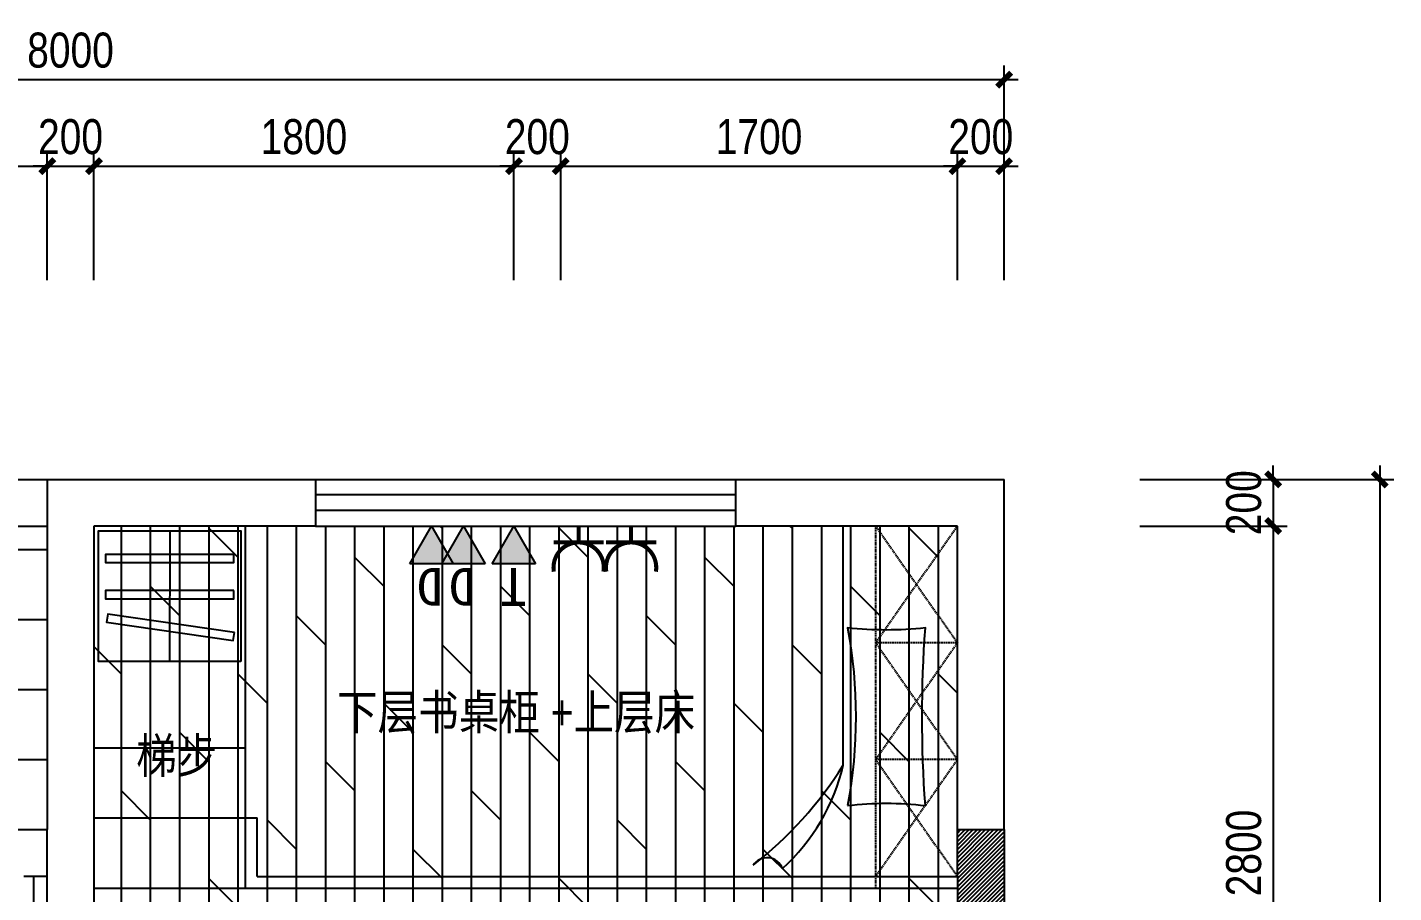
# Model space of a CAD drawing. Extents: x 160245 to 405305, y -111140 to 232735.
# Drawn here: x 274222 to 280076, y -45060 to -41355 of the extents above; entities that cross this region are included whole.
import ezdxf

# ---------------------------------------------------------------- set-up
doc = ezdxf.new("R2010")
doc.units = 0
doc.header["$LTSCALE"] = 10
doc.header["$MEASUREMENT"] = 0
doc.linetypes.add('( Dashed )', pattern=[0.75, 0.5, -0.25])
doc.layers.get('Defpoints').update_dxf_attribs({"color": 229})
for name, color, linetype in [('P-floorpat地面', 8, 'Continuous'), ('P-Furniture 家具', 153, 'Continuous'), ('P-N wall 新建隔墙', 241, 'Continuous'), ('P-O wall 原始墙体', 245, 'Continuous'), ('P-o 原建筑尺寸', 8, 'Continuous'), ('P-Text  平面文字', 9, 'Continuous'), ('P-window 窗', 107, 'Continuous'), ('PW01-POWERPOINT___DATAPOIN', 2, 'Continuous'), ('插座说明', 2, 'Continuous')]:
    doc.layers.add(name, color=color, linetype=linetype)
doc.styles.add('PDC DIM', font='PMingLiU-ExtB.ttf', dxfattribs={"width": 0.85})
doc.styles.add('黑体', font='simhei.ttf')
doc.dimstyles.new('PDC-A2', dxfattribs={"dimscale": 0, "dimtxt": 2.5, "dimasz": 1, "dimexe": 1, "dimexo": 1, "dimgap": 0.7, "dimtad": 1, "dimdec": 0, "dimtxsty": 'PDC DIM', "dimblk": 'ARCHTICK', "dimcen": 1, "dimdle": 1, "dimclrd": 8, "dimclre": 8, "dimclrt": 9, "dimadec": 0, "dimazin": 0, "dimtfac": 1, "dimtdec": 0, "dimtix": 1, "dimtmove": 2, "dimatfit": 3, "dimldrblk": 'PDC A2 T R', "dimfxl": 10, "dimfxlon": 1, "dimarcsym": 0})

# ---------------------------------------------------------------- blocks, each defined once
blk = doc.blocks.new('$WINLIB2D$00000001')
at = {"color": 0}
for points in [[(-0.5, 0.5), (-0.5, -0.5)], [(-0.5, 0.5), (0.5, 0.5)], [(0.5, -0.5), (0.5, 0.5)], [(0.5, 0.1667), (-0.5, 0.1667)], [(0.5, -0.1667), (-0.5, -0.1667)], [(-0.5, -0.5), (0.5, -0.5)]]:
    blk.add_lwpolyline(points, dxfattribs=at)
blk = doc.blocks.new('_ArchTick')
at = {"color": 0, "linetype": 'ByBlock', "const_width": 0.4}
blk.add_lwpolyline([(-0.5, -0.5), (0.5, 0.5)], dxfattribs=at)
blk = doc.blocks.new('*D1125')
at = {"layer": 'Defpoints', "color": 0, "transparency": 16777216}
for p in [(278928.6, -43290.6), (278928.6, -43490.6), (279559.4, -43490.6)]:
    blk.add_point(p, dxfattribs=at)
at = {"layer": 'P-o 原建筑尺寸', "color": 8, "lineweight": -2, "transparency": 16777216}
for p, q in [((279559.4, -43290.6), (279559.4, -43230.6)), ((278988.6, -43290.6), (279619.4, -43290.6)), ((279559.4, -43290.6), (279559.4, -43490.6)), ((278988.6, -43490.6), (279619.4, -43490.6)), ((279559.4, -43490.6), (279559.4, -43550.6))]:
    blk.add_line(p, q, dxfattribs=at)
at = {"layer": 'P-o 原建筑尺寸', "color": 8, "lineweight": -2, "transparency": 16777216, "xscale": 60, "yscale": 60, "zscale": 60}
for p, rotation in [((279559.4, -43290.6), 270), ((279559.4, -43490.6), 90)]:
    blk.add_blockref('_ArchTick', p, dxfattribs=dict(at, rotation=rotation))
at = {"layer": 'P-o 原建筑尺寸', "color": 9, "transparency": 16777216, "insert": (279433.9, -43390.6), "char_height": 150, "attachment_point": 5, "rotation": 90, "style": 'PDC DIM'}
blk.add_mtext('200', dxfattribs=at)
blk = doc.blocks.new('PDC A2 T R')
at = {"color": 0, "linetype": 'ByBlock'}
blk.add_line((0, 0), (-2, 0), dxfattribs=at)
for points in [[(-2.147, 0.886), (-1.491, 1.345), (-0.6, 0), (0, 0)], [(-2.147, -0.886), (-1.491, -1.345), (-0.6, 0), (0, 0)]]:
    blk.add_solid(points, dxfattribs=at)
blk = doc.blocks.new('*D1126')
at = {"layer": 'Defpoints', "color": 0, "transparency": 16777216}
for p in [(278928.6, -43490.6), (278928.6, -46290.6), (279559.4, -46290.6)]:
    blk.add_point(p, dxfattribs=at)
at = {"layer": 'P-o 原建筑尺寸', "color": 8, "lineweight": -2, "transparency": 16777216}
for p, q in [((279559.4, -43430.6), (279559.4, -46350.6)), ((278988.6, -43490.6), (279619.4, -43490.6)), ((278988.6, -46290.6), (279619.4, -46290.6))]:
    blk.add_line(p, q, dxfattribs=at)
at = {"layer": 'P-o 原建筑尺寸', "color": 8, "lineweight": -2, "transparency": 16777216, "xscale": 60, "yscale": 60, "zscale": 60}
for p, rotation in [((279559.4, -43490.6), 90), ((279559.4, -46290.6), 270)]:
    blk.add_blockref('_ArchTick', p, dxfattribs=dict(at, rotation=rotation))
at = {"layer": 'P-o 原建筑尺寸', "color": 9, "transparency": 16777216, "insert": (279433.9, -44890.6), "char_height": 150, "attachment_point": 5, "rotation": 90, "style": 'PDC DIM'}
blk.add_mtext('2800', dxfattribs=at)
blk = doc.blocks.new('*D1133')
at = {"layer": 'Defpoints', "color": 0, "transparency": 16777216}
for p in [(278928.6, -43290.6), (278928.6, -53990.6), (280015.9, -53990.6)]:
    blk.add_point(p, dxfattribs=at)
at = {"layer": 'P-o 原建筑尺寸', "color": 8, "lineweight": -2, "transparency": 16777216}
for p, q in [((280015.9, -43230.6), (280015.9, -54050.6)), ((279415.9, -43290.6), (280075.9, -43290.6)), ((279415.9, -53990.6), (280075.9, -53990.6))]:
    blk.add_line(p, q, dxfattribs=at)
at = {"layer": 'P-o 原建筑尺寸', "color": 8, "lineweight": -2, "transparency": 16777216, "xscale": 60, "yscale": 60, "zscale": 60}
for p, rotation in [((280015.9, -43290.6), 90), ((280015.9, -53990.6), 270)]:
    blk.add_blockref('_ArchTick', p, dxfattribs=dict(at, rotation=rotation))
at = {"layer": 'P-o 原建筑尺寸', "color": 9, "transparency": 16777216, "insert": (279890.4, -48640.6), "char_height": 150, "attachment_point": 5, "rotation": 90, "style": 'PDC DIM'}
blk.add_mtext('10700', dxfattribs=at)
blk = doc.blocks.new('*D1136')
at = {"layer": 'Defpoints', "color": 0, "transparency": 16777216}
for p in [(274306.9, -41949.4), (272906.9, -42497), (274306.9, -42497)]:
    blk.add_point(p, dxfattribs=at)
at = {"layer": 'P-o 原建筑尺寸', "color": 8, "lineweight": -2, "transparency": 16777216}
for p, q in [((272906.9, -42437), (272906.9, -41889.4)), ((274306.9, -42437), (274306.9, -41889.4)), ((272846.9, -41949.4), (274366.9, -41949.4))]:
    blk.add_line(p, q, dxfattribs=at)
at = {"layer": 'P-o 原建筑尺寸', "color": 8, "lineweight": -2, "transparency": 16777216, "xscale": 60, "yscale": 60, "zscale": 60, "rotation": 180}
blk.add_blockref('_ArchTick', (272906.9, -41949.4), dxfattribs=at)
at = {"layer": 'P-o 原建筑尺寸', "color": 8, "lineweight": -2, "transparency": 16777216, "xscale": 60, "yscale": 60, "zscale": 60}
blk.add_blockref('_ArchTick', (274306.9, -41949.4), dxfattribs=at)
at = {"layer": 'P-o 原建筑尺寸', "color": 9, "transparency": 16777216, "insert": (273606.9, -41823.9), "char_height": 150, "attachment_point": 5, "style": 'PDC DIM'}
blk.add_mtext('1400', dxfattribs=at)
blk = doc.blocks.new('*D1137')
at = {"layer": 'Defpoints', "color": 0, "transparency": 16777216}
for p in [(276306.9, -41949.4), (274506.9, -42497), (276306.9, -42497)]:
    blk.add_point(p, dxfattribs=at)
at = {"layer": 'P-o 原建筑尺寸', "color": 8, "lineweight": -2, "transparency": 16777216}
for p, q in [((274506.9, -42437), (274506.9, -41889.4)), ((276306.9, -42437), (276306.9, -41889.4)), ((274446.9, -41949.4), (276366.9, -41949.4))]:
    blk.add_line(p, q, dxfattribs=at)
at = {"layer": 'P-o 原建筑尺寸', "color": 8, "lineweight": -2, "transparency": 16777216, "xscale": 60, "yscale": 60, "zscale": 60, "rotation": 180}
blk.add_blockref('_ArchTick', (274506.9, -41949.4), dxfattribs=at)
at = {"layer": 'P-o 原建筑尺寸', "color": 8, "lineweight": -2, "transparency": 16777216, "xscale": 60, "yscale": 60, "zscale": 60}
blk.add_blockref('_ArchTick', (276306.9, -41949.4), dxfattribs=at)
at = {"layer": 'P-o 原建筑尺寸', "color": 9, "transparency": 16777216, "insert": (275406.9, -41823.9), "char_height": 150, "attachment_point": 5, "style": 'PDC DIM'}
blk.add_mtext('1800', dxfattribs=at)
blk = doc.blocks.new('*D1138')
at = {"layer": 'Defpoints', "color": 0, "transparency": 16777216}
for p in [(276506.9, -41949.4), (276306.9, -42497), (276506.9, -42497)]:
    blk.add_point(p, dxfattribs=at)
at = {"layer": 'P-o 原建筑尺寸', "color": 8, "lineweight": -2, "transparency": 16777216}
for p, q in [((276306.9, -42437), (276306.9, -41889.4)), ((276506.9, -42437), (276506.9, -41889.4)), ((276306.9, -41949.4), (276246.9, -41949.4)), ((276306.9, -41949.4), (276506.9, -41949.4)), ((276506.9, -41949.4), (276566.9, -41949.4))]:
    blk.add_line(p, q, dxfattribs=at)
at = {"layer": 'P-o 原建筑尺寸', "color": 8, "lineweight": -2, "transparency": 16777216, "xscale": 60, "yscale": 60, "zscale": 60}
blk.add_blockref('_ArchTick', (276306.9, -41949.4), dxfattribs=at)
at = {"layer": 'P-o 原建筑尺寸', "color": 8, "lineweight": -2, "transparency": 16777216, "xscale": 60, "yscale": 60, "zscale": 60, "rotation": 180}
blk.add_blockref('_ArchTick', (276506.9, -41949.4), dxfattribs=at)
at = {"layer": 'P-o 原建筑尺寸', "color": 9, "transparency": 16777216, "insert": (276406.9, -41823.9), "char_height": 150, "attachment_point": 5, "style": 'PDC DIM'}
blk.add_mtext('200', dxfattribs=at)
blk = doc.blocks.new('*D1139')
at = {"layer": 'Defpoints', "color": 0, "transparency": 16777216}
for p in [(278206.9, -41949.4), (276506.9, -42497), (278206.9, -42497)]:
    blk.add_point(p, dxfattribs=at)
at = {"layer": 'P-o 原建筑尺寸', "color": 8, "lineweight": -2, "transparency": 16777216}
for p, q in [((276506.9, -42437), (276506.9, -41889.4)), ((278206.9, -42437), (278206.9, -41889.4)), ((276446.9, -41949.4), (278266.9, -41949.4))]:
    blk.add_line(p, q, dxfattribs=at)
at = {"layer": 'P-o 原建筑尺寸', "color": 8, "lineweight": -2, "transparency": 16777216, "xscale": 60, "yscale": 60, "zscale": 60, "rotation": 180}
blk.add_blockref('_ArchTick', (276506.9, -41949.4), dxfattribs=at)
at = {"layer": 'P-o 原建筑尺寸', "color": 8, "lineweight": -2, "transparency": 16777216, "xscale": 60, "yscale": 60, "zscale": 60}
blk.add_blockref('_ArchTick', (278206.9, -41949.4), dxfattribs=at)
at = {"layer": 'P-o 原建筑尺寸', "color": 9, "transparency": 16777216, "insert": (277356.9, -41823.9), "char_height": 150, "attachment_point": 5, "style": 'PDC DIM'}
blk.add_mtext('1700', dxfattribs=at)
blk = doc.blocks.new('*D1140')
at = {"layer": 'Defpoints', "color": 0, "transparency": 16777216}
for p in [(278406.9, -41949.4), (278206.9, -42497), (278406.9, -42497)]:
    blk.add_point(p, dxfattribs=at)
at = {"layer": 'P-o 原建筑尺寸', "color": 8, "lineweight": -2, "transparency": 16777216}
for p, q in [((278206.9, -42437), (278206.9, -41889.4)), ((278406.9, -42437), (278406.9, -41889.4)), ((278206.9, -41949.4), (278146.9, -41949.4)), ((278206.9, -41949.4), (278406.9, -41949.4)), ((278406.9, -41949.4), (278466.9, -41949.4))]:
    blk.add_line(p, q, dxfattribs=at)
at = {"layer": 'P-o 原建筑尺寸', "color": 8, "lineweight": -2, "transparency": 16777216, "xscale": 60, "yscale": 60, "zscale": 60}
blk.add_blockref('_ArchTick', (278206.9, -41949.4), dxfattribs=at)
at = {"layer": 'P-o 原建筑尺寸', "color": 8, "lineweight": -2, "transparency": 16777216, "xscale": 60, "yscale": 60, "zscale": 60, "rotation": 180}
blk.add_blockref('_ArchTick', (278406.9, -41949.4), dxfattribs=at)
at = {"layer": 'P-o 原建筑尺寸', "color": 9, "transparency": 16777216, "insert": (278306.9, -41823.9), "char_height": 150, "attachment_point": 5, "style": 'PDC DIM'}
blk.add_mtext('200', dxfattribs=at)
blk = doc.blocks.new('*D1141')
at = {"layer": 'Defpoints', "color": 0, "transparency": 16777216}
for p in [(278406.9, -41578.8), (270406.9, -42497), (278406.9, -42497)]:
    blk.add_point(p, dxfattribs=at)
at = {"layer": 'P-o 原建筑尺寸', "color": 8, "lineweight": -2, "transparency": 16777216}
for p, q in [((270406.9, -42178.8), (270406.9, -41518.8)), ((278406.9, -42178.8), (278406.9, -41518.8)), ((270346.9, -41578.8), (278466.9, -41578.8))]:
    blk.add_line(p, q, dxfattribs=at)
at = {"layer": 'P-o 原建筑尺寸', "color": 8, "lineweight": -2, "transparency": 16777216, "xscale": 60, "yscale": 60, "zscale": 60, "rotation": 180}
blk.add_blockref('_ArchTick', (270406.9, -41578.8), dxfattribs=at)
at = {"layer": 'P-o 原建筑尺寸', "color": 8, "lineweight": -2, "transparency": 16777216, "xscale": 60, "yscale": 60, "zscale": 60}
blk.add_blockref('_ArchTick', (278406.9, -41578.8), dxfattribs=at)
at = {"layer": 'P-o 原建筑尺寸', "color": 9, "transparency": 16777216, "insert": (274406.9, -41453.3), "char_height": 150, "attachment_point": 5, "style": 'PDC DIM'}
blk.add_mtext('8000', dxfattribs=at)
blk = doc.blocks.new('*D1144')
at = {"layer": 'Defpoints', "color": 0, "transparency": 16777216}
for p in [(274506.9, -41949.4), (274306.9, -42497), (274506.9, -42497)]:
    blk.add_point(p, dxfattribs=at)
at = {"layer": 'P-o 原建筑尺寸', "color": 8, "lineweight": -2, "transparency": 16777216}
for p, q in [((274306.9, -42437), (274306.9, -41889.4)), ((274506.9, -42437), (274506.9, -41889.4)), ((274306.9, -41949.4), (274246.9, -41949.4)), ((274306.9, -41949.4), (274506.9, -41949.4)), ((274506.9, -41949.4), (274566.9, -41949.4))]:
    blk.add_line(p, q, dxfattribs=at)
at = {"layer": 'P-o 原建筑尺寸', "color": 8, "lineweight": -2, "transparency": 16777216, "xscale": 60, "yscale": 60, "zscale": 60}
blk.add_blockref('_ArchTick', (274306.9, -41949.4), dxfattribs=at)
at = {"layer": 'P-o 原建筑尺寸', "color": 8, "lineweight": -2, "transparency": 16777216, "xscale": 60, "yscale": 60, "zscale": 60, "rotation": 180}
blk.add_blockref('_ArchTick', (274506.9, -41949.4), dxfattribs=at)
at = {"layer": 'P-o 原建筑尺寸', "color": 9, "transparency": 16777216, "insert": (274406.9, -41823.9), "char_height": 150, "attachment_point": 5, "style": 'PDC DIM'}
blk.add_mtext('200', dxfattribs=at)
blk = doc.blocks.new('ccc')
at = {"const_width": 15}
for points in [[(382762, 218738.5), (382762, 218798.5)], [(382854.5, 218738.5), (382669.5, 218738.5)]]:
    blk.add_lwpolyline(points, dxfattribs=at)
blk.add_lwpolyline([(382670.7, 218631, -0.040743), (382669.5, 218646, -1), (382854.5, 218646, -0.040743), (382853.2, 218631, -0.040743)], format="xyb", dxfattribs=at)
blk = doc.blocks.new('065406')
blk.add_hatch(color=256).paths.add_polyline_path([(1093513.7, 399104.5), (1093473.7, 399035.2), (1093553.7, 399035.2)])
for p, q in [((1093513.7, 399104.5), (1093473.7, 399035.2)), ((1093553.7, 399035.2), (1093513.7, 399104.5)), ((1093473.7, 399035.2), (1093553.7, 399035.2))]:
    blk.add_line(p, q)
blk = doc.blocks.new('A$C0A7066EA')
at = {"layer": 'PW01-POWERPOINT___DATAPOIN', "linetype": 'ByBlock', "xscale": -1.293600001190498, "yscale": 1.293599999326034, "zscale": 1.2936, "rotation": 180}
blk.add_blockref('065406', (-1414517.6, 516281.6), dxfattribs=at)
at = {"layer": 'PW01-POWERPOINT___DATAPOIN', "linetype": 'ByBlock', "style": '黑体'}
blk.add_text('T', height=90, dxfattribs=at).set_placement((21.9, 99.8))
blk = doc.blocks.new('A$C26F260E4')
at = {"layer": 'PW01-POWERPOINT___DATAPOIN', "linetype": 'ByBlock', "xscale": -1.293600001190498, "yscale": 1.293599999326034, "zscale": 1.2936, "rotation": 180}
blk.add_blockref('065406', (-1414517.6, 516281.6), dxfattribs=at)
at = {"layer": 'PW01-POWERPOINT___DATAPOIN', "linetype": 'ByBlock', "style": '黑体'}
blk.add_text('D', height=90, dxfattribs=at).set_placement((24.9, 99.5))

msp = doc.modelspace()

# ---------------------------------------------------------------- hatches: boundary and pattern name
at = {"layer": 'P-floorpat地面'}
h = msp.add_hatch(dxfattribs=at)
h.set_pattern_fill('DOLMIT', color=250, scale=500, angle=90)
edge = h.paths.add_edge_path()
edge.add_arc((273806.9, -44875), 416.4, 196.1226, 343.8774)
edge.add_line((274206.9, -44990.6), (274306.9, -44990.6))
edge.add_line((274306.9, -44990.6), (274306.9, -45390.6))
edge.add_line((274306.9, -45390.6), (274506.9, -45390.6))
edge.add_line((274506.9, -45390.6), (274506.9, -43490.6))
edge.add_line((274506.9, -43490.6), (278206.9, -43490.6))
edge.add_line((278206.9, -43490.6), (278206.9, -46290.6))
edge.add_line((278206.9, -46290.6), (274506.9, -46290.6))
edge.add_line((274506.9, -46290.6), (274506.9, -46190.6))
edge.add_line((274506.9, -46190.6), (274306.9, -46190.6))
edge.add_line((274306.9, -46190.6), (274306.9, -46490.6))
edge.add_line((274306.9, -46490.6), (274576.9, -46490.6))
edge.add_line((274576.9, -46490.6), (274576.9, -47290.6))
edge.add_line((274576.9, -47290.6), (274456.9, -47290.6))
edge.add_line((274456.9, -47290.6), (274456.9, -48490.6))
edge.add_line((274456.9, -48490.6), (274796.9, -48490.6))
edge.add_line((274796.9, -48490.6), (274796.9, -49290.6))
edge.add_line((274796.9, -49290.6), (274306.9, -49290.6))
edge.add_line((274306.9, -49290.6), (274306.9, -49400.6))
edge.add_line((274306.9, -49400.6), (271216.9, -49400.6))
edge.add_line((271216.9, -49400.6), (271216.9, -52380.6))
edge.add_line((271216.9, -52380.6), (277196.9, -52380.6))
edge.add_line((277196.9, -52380.6), (277196.9, -49490.6))
edge.add_line((277196.9, -49490.6), (278206.9, -49490.6))
edge.add_line((278206.9, -49490.6), (278206.9, -52990.6))
edge.add_line((278206.9, -52990.6), (270606.9, -52990.6))
edge.add_line((270606.9, -52990.6), (270606.9, -46690.6))
edge.add_line((270606.9, -46690.6), (271006.9, -46690.6))
edge.add_line((271006.9, -46690.6), (271006.9, -46490.6))
edge.add_line((271006.9, -46490.6), (273356.9, -46490.6))
edge.add_line((273356.9, -46490.6), (273356.9, -45490.6))
edge.add_line((273356.9, -45490.6), (272956.9, -45490.6))
edge.add_line((272956.9, -45490.6), (272956.9, -44990.6))
edge.add_line((272956.9, -44990.6), (273406.9, -44990.6))
h = msp.add_hatch(dxfattribs=at)
h.set_pattern_fill('_USER', color=250, scale=300, double=1, pattern_type=0)
h.set_pattern_definition([(0, (274306.93, -44790.64), (0, 300), []), (90, (274306.93, -44790.64), (-300, 2e-14), [])])
h.paths.add_polyline_path([(274306.9, -43490.6), (272406.9, -43490.6), (272406.9, -44790.6), (273206.9, -44790.6), (273406.9, -44790.6), (274206.9, -44790.6), (274306.9, -44790.6)])
at = {"layer": 'P-O wall 原始墙体'}
h = msp.add_hatch(dxfattribs=at)
h.set_pattern_fill('ANSI31', color=256, scale=100, style=0)
h.set_pattern_definition([(45, (59491.276, 0), (-8.83883476, 8.83883476), [])])
h.paths.add_polyline_path([(278206.9, -46490.6), (278406.9, -46490.6), (278406.9, -44790.6), (278206.9, -44790.6), (278206.9, -44990.6)])

# ---------------------------------------------------------------- linework, layer by layer
at = {"layer": 'P-Furniture 家具'}
for p, q in [((275156.9, -45040.6), (275156.9, -43490.6)), ((274506.9, -44440.6), (275156.9, -44440.6)), ((274506.9, -44740.6), (275156.9, -44740.6)), ((274506.9, -45040.6), (275156.9, -45040.6))]:
    msp.add_line(p, q, dxfattribs=at)
at = {"layer": 'P-Furniture 家具', "color": 8}
for p, q in [((277717.7, -44514.8), (277717.7, -43490.6)), ((274831.9, -43510.6), (274830.6, -44070.6)), ((275156.9, -44740.6), (275206.9, -44740.6)), ((275206.9, -44990.6), (275206.9, -44740.6)), ((275206.9, -44990.6), (278206.9, -44990.6))]:
    msp.add_line(p, q, dxfattribs=at)
at = {"layer": 'P-Furniture 家具', "color": 250, "linetype": '( Dashed )'}
for p, q in [((277856.9, -45040.6), (277856.9, -43490.6)), ((277856.9, -43490.6), (278206.9, -43990.6)), ((278206.9, -43490.6), (277856.9, -43990.6)), ((278206.9, -43990.6), (277856.9, -43990.6)), ((277856.9, -43990.6), (278206.9, -44490.6)), ((278206.9, -43990.6), (277856.9, -44490.6)), ((278206.9, -44490.6), (277856.9, -44490.6)), ((277856.9, -44490.6), (278206.9, -44990.6)), ((278206.9, -44490.6), (277856.9, -44990.6))]:
    msp.add_line(p, q, dxfattribs=at)
at = {"layer": 'P-Furniture 家具', "color": 8}
for points in [[(275136.9, -44070.6), (274526.9, -44070.6), (274526.9, -43510.6), (275136.9, -43510.6)], [(275106.9, -43611.7), (274556.9, -43611.7), (274556.9, -43646.7), (275106.9, -43646.7)], [(275106.9, -43766.5), (274556.9, -43766.5), (274556.9, -43801.5), (275106.9, -43801.5)], [(275109.6, -43946.3), (274566.4, -43868.2), (274560.3, -43902.6), (275103.5, -43980.8)]]:
    msp.add_lwpolyline(points, close=True, dxfattribs=at)
msp.add_lwpolyline([(277735.5, -44687.4, -0.058596), (278069.7, -44687.4, -0.037148), (278069.7, -43927, -0.052163), (277735.5, -43927, -0.093766)], format="xyb", close=True, dxfattribs=at)
at = {"layer": 'P-Furniture 家具'}
msp.add_lwpolyline([(275156.9, -45040.6), (278206.9, -45040.6)], dxfattribs=at)
at = {"layer": 'P-Furniture 家具', "color": 8}
for centre, radius, start, end in [((276270.6, -43599.1), 1712.5, 308.28696, 327.67208), ((276872.7, -44314.3), 868.5, 312.31328, 346.65159), ((277391.1, -44982), 71, 21.06587, 146.83428)]:
    msp.add_arc(centre, radius, start, end, dxfattribs=at)
at = {"layer": 'P-N wall 新建隔墙', "color": 107}
for points in [[(272206.9, -44790.6), (272206.9, -43290.6), (274306.9, -43290.6)], [(272406.9, -44790.6), (272406.9, -43490.6), (274306.9, -43490.6)]]:
    msp.add_lwpolyline(points, dxfattribs=at)
at = {"layer": 'P-O wall 原始墙体'}
for p, q in [((274306.9, -43290.6), (274306.9, -44790.6)), ((274306.9, -43290.6), (275456.9, -43290.6)), ((275456.9, -43290.6), (275456.9, -43490.6)), ((277256.9, -43490.6), (277256.9, -43290.6)), ((277256.9, -43290.6), (278406.9, -43290.6)), ((278406.9, -44790.6), (278406.9, -43290.6)), ((274506.9, -43490.6), (274506.9, -45390.6)), ((275456.9, -43490.6), (274506.9, -43490.6)), ((278206.9, -43490.6), (277256.9, -43490.6)), ((278206.9, -44790.6), (278206.9, -43490.6)), ((274206.9, -44790.6), (274306.9, -44790.6)), ((274306.9, -44990.6), (274306.9, -44790.6)), ((278206.9, -44790.6), (278406.9, -44790.6)), ((278206.9, -44790.6), (278406.9, -44790.6)), ((278206.9, -44990.6), (278206.9, -44790.6)), ((278406.9, -44790.6), (278406.9, -46990.6)), ((274306.9, -44990.6), (274206.9, -44990.6)), ((274306.9, -45390.6), (274306.9, -44990.6)), ((278206.9, -44990.6), (278206.9, -46990.6))]:
    msp.add_line(p, q, dxfattribs=at)

# ---------------------------------------------------------------- block references
at = {"layer": 'P-window 窗', "xscale": 1800, "yscale": 200, "zscale": -1800}
msp.add_blockref('$WINLIB2D$00000001', (276356.9, -43390.6), dxfattribs=at)
at = {"layer": '插座说明', "xscale": 1.79999999998472, "yscale": 1.79999999998472, "zscale": 1.79999999998472, "rotation": 180}
for name, p in [('A$C26F260E4', (276046.5, -43490.6)), ('A$C26F260E4', (276183.9, -43490.6)), ('A$C0A7066EA', (276399.3, -43490.6))]:
    msp.add_blockref(name, p, dxfattribs=at)
at = {"layer": '插座说明', "linetype": 'ByBlock', "xscale": 1.164240001126018, "yscale": 1.164240001126018, "zscale": 1.164240001126018}
for p in [(-169042.9, -298224.6), (-168818.2, -298224.6)]:
    msp.add_blockref('ccc', p, dxfattribs=at)

# ---------------------------------------------------------------- texts
at = {"layer": 'P-Text  平面文字', "char_height": 150, "attachment_point": 1, "style": 'PDC DIM'}
for s, width, insert in [('下层书桌柜 +上层床', 1813.943, (275548.4, -44212.4)), ('梯步', 893.426, (274688.1, -44398.6))]:
    msp.add_mtext_dynamic_manual_height_columns(s, width=width, gutter_width=1750, heights=[0], dxfattribs=dict(at, insert=insert))

# ---------------------------------------------------------------- dimensions: what is measured, and where the dimension line sits
at = {"layer": 'P-o 原建筑尺寸'}
for base, p1, p2, picture, middle in [((278406.9, -41578.8), (270406.9, -42497), (278406.9, -42497), '*D1141', (274406.9, -41453.3)), ((274306.9, -41949.4), (272906.9, -42497), (274306.9, -42497), '*D1136', (273606.9, -41823.9)), ((274506.9, -41949.4), (274306.9, -42497), (274506.9, -42497), '*D1144', (274406.9, -41823.9)), ((276306.9, -41949.4), (274506.9, -42497), (276306.9, -42497), '*D1137', (275406.9, -41823.9)), ((276506.9, -41949.4), (276306.9, -42497), (276506.9, -42497), '*D1138', (276406.9, -41823.9)), ((278206.9, -41949.4), (276506.9, -42497), (278206.9, -42497), '*D1139', (277356.9, -41823.9)), ((278406.9, -41949.4), (278206.9, -42497), (278406.9, -42497), '*D1140', (278306.9, -41823.9))]:
    dim = msp.add_linear_dim(base=base, p1=p1, p2=p2, dimstyle='PDC-A2', override={"dimscale": 60}, dxfattribs=at)
    dim.commit()
    dim.dimension.update_dxf_attribs({"geometry": picture, "text_midpoint": middle})
for base, p1, p2, picture, middle in [((279559.4, -43490.6), (278928.6, -43290.6), (278928.6, -43490.6), '*D1125', (279433.9, -43390.6)), ((280015.9, -53990.6), (278928.6, -43290.6), (278928.6, -53990.6), '*D1133', (279890.4, -48640.6)), ((279559.4, -46290.6), (278928.6, -43490.6), (278928.6, -46290.6), '*D1126', (279433.9, -44890.6))]:
    dim = msp.add_linear_dim(base=base, p1=p1, p2=p2, angle=90, dimstyle='PDC-A2', override={"dimscale": 60}, dxfattribs=at)
    dim.commit()
    dim.dimension.update_dxf_attribs({"geometry": picture, "text_midpoint": middle})

doc.saveas('drawing.dxf')
